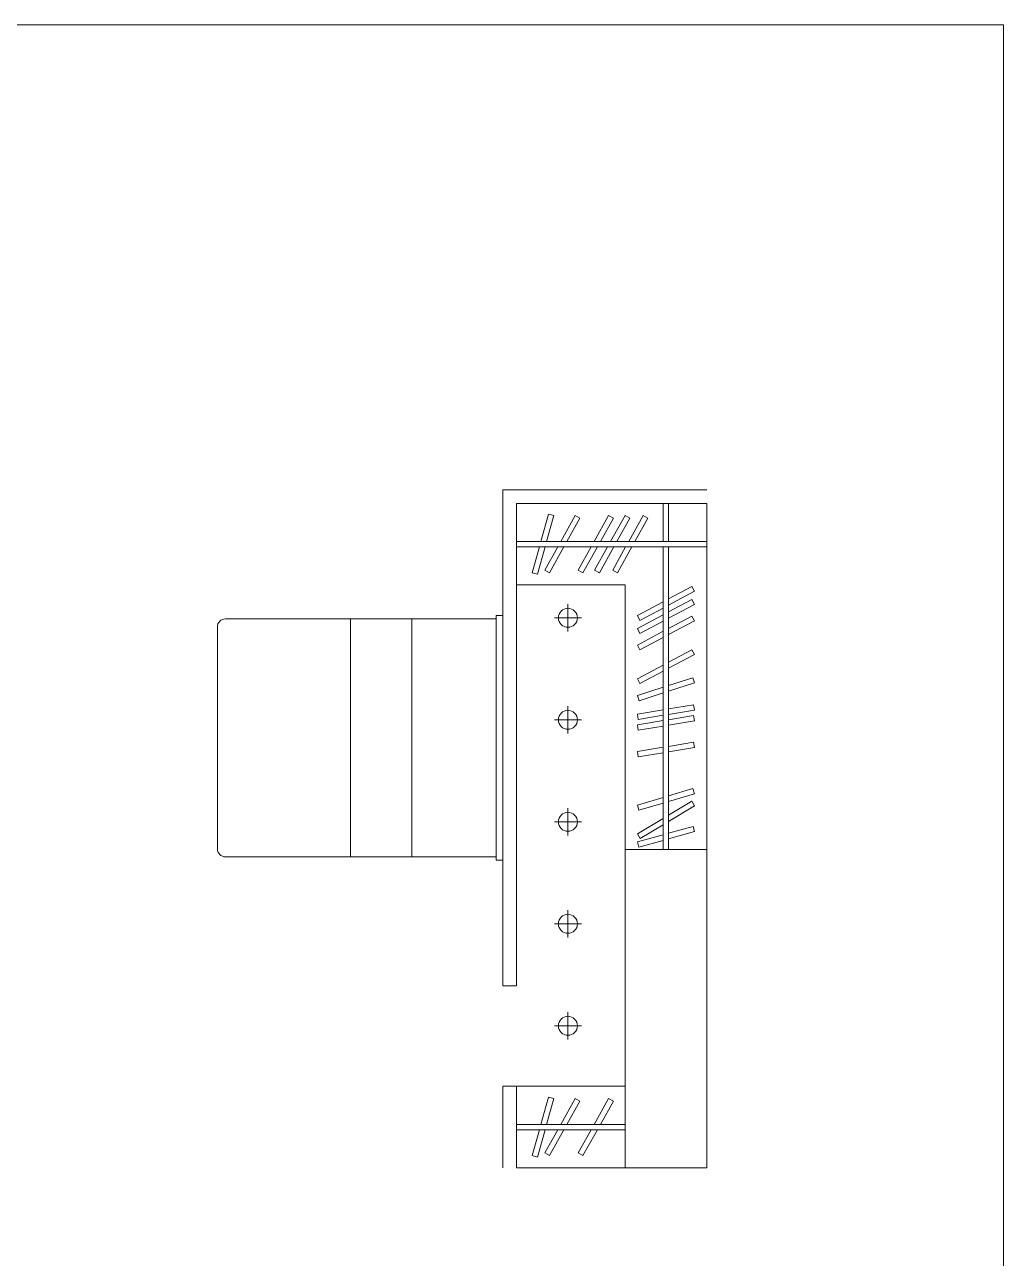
# Model space of a CAD drawing. Header units: millimetres. Extents: x 19901 to 56688, y 13732 to 29551.
# Drawn here: x 27532 to 28252, y 19992 to 20900 of the extents above; entities that cross this region are included whole.
import ezdxf

# ---------------------------------------------------------------- set-up
doc = ezdxf.new("R2010")
doc.units = ezdxf.units.MM
for name, color, linetype, lineweight in [('A-FURN', 9, 'Continuous', 13), ('Arredi', 175, 'Continuous', 13), ('PROIEZIONI_finissime_fine lines', 251, 'Continuous', 5), ('Wall', 7, 'Continuous', 20)]:
    doc.layers.add(name, color=color, linetype=linetype, lineweight=lineweight)

msp = doc.modelspace()

# ---------------------------------------------------------------- linework, layer by layer
at = {"layer": 'A-FURN'}
msp.add_lwpolyline([(23218.02, 20899.51), (28252.09, 20899.51), (28252.09, 19547.87), (23218.02, 19547.87)], close=True, dxfattribs=at)
at = {"layer": 'Arredi'}
for p, q in [((27893.87, 20487.47), (27893.87, 20547.47)), ((27893.87, 20547.47), (28033.87, 20547.47)), ((28033.87, 20058.86), (28033.87, 20547.47)), ((28001.87, 20293.03), (28001.87, 20515.47)), ((28001.87, 20515.47), (28005.87, 20515.47)), ((28005.87, 20515.47), (28005.87, 20293.03)), ((27973.87, 20487.47), (27893.87, 20487.47)), ((27973.87, 20058.86), (27973.87, 20487.47)), ((27771.87, 20287.56), (27771.87, 20462.56)), ((27816.87, 20287.56), (27816.87, 20462.56)), ((28033.87, 20293.03), (27973.87, 20293.03)), ((27893.87, 20058.86), (27893.87, 20118.86)), ((27893.87, 20118.86), (27973.87, 20118.86)), ((28033.87, 20058.86), (27893.87, 20058.86))]:
    msp.add_line(p, q, dxfattribs=at)
for points in [[(27911.92, 20519.47), (27917.52, 20539.55), (27921.37, 20538.47), (27916.07, 20519.47)], [(27931.07, 20519.47), (27940.6, 20536.52), (27937.11, 20538.47), (27926.49, 20519.47)], [(27955.65, 20519.47), (27965.19, 20536.52), (27961.69, 20538.47), (27951.07, 20519.47)], [(27967.74, 20519.47), (27977.27, 20536.52), (27973.78, 20538.47), (27963.16, 20519.47)], [(27981.07, 20519.47), (27990.6, 20536.52), (27987.11, 20538.47), (27976.49, 20519.47)], [(27893.87, 20519.47), (28033.87, 20519.47), (28033.87, 20515.47), (27893.87, 20515.47)], [(27914.95, 20515.47), (27909.35, 20495.4), (27905.49, 20496.47), (27910.8, 20515.47)], [(27924.25, 20515.47), (27914.72, 20498.42), (27918.21, 20496.47), (27928.83, 20515.47)], [(27948.84, 20515.47), (27939.3, 20498.42), (27942.8, 20496.47), (27953.42, 20515.47)], [(27960.92, 20515.47), (27951.39, 20498.42), (27954.88, 20496.47), (27965.5, 20515.47)], [(27974.25, 20515.47), (27964.72, 20498.42), (27968.21, 20496.47), (27978.84, 20515.47)], [(28005.87, 20477.22), (28022.98, 20486.35), (28024.87, 20482.82), (28005.87, 20472.69)], [(28005.87, 20467.63), (28022.98, 20476.76), (28024.87, 20473.23), (28005.87, 20463.09)], [(28001.87, 20470.55), (27984.75, 20461.42), (27982.87, 20464.95), (28001.87, 20475.09)], [(28001.87, 20460.96), (27984.75, 20451.83), (27982.87, 20455.36), (28001.87, 20465.49)], [(28005.87, 20455.53), (28022.98, 20464.66), (28024.87, 20461.13), (28005.87, 20451)], [(28001.87, 20448.87), (27984.75, 20439.74), (27982.87, 20443.27), (28001.87, 20453.4)], [(28005.87, 20430.72), (28022.99, 20439.82), (28024.87, 20436.29), (28005.87, 20426.19)], [(28001.87, 20424.07), (27984.74, 20414.97), (27982.87, 20418.5), (28001.87, 20428.6)], [(28001.87, 20408.12), (27984.09, 20402.41), (27982.87, 20406.21), (28001.87, 20412.32)], [(28005.87, 20413.6), (28023.64, 20419.31), (28024.87, 20415.51), (28005.87, 20409.4)], [(28001.87, 20391.64), (27983.51, 20388.64), (27982.87, 20392.59), (28001.87, 20395.7)], [(28005.87, 20396.35), (28024.22, 20399.36), (28024.87, 20395.41), (28005.87, 20392.3)], [(28001.87, 20383.72), (27983.51, 20380.72), (27982.87, 20384.66), (28001.87, 20387.77)], [(28005.87, 20388.43), (28024.22, 20391.43), (28024.87, 20387.49), (28005.87, 20384.37)], [(28001.87, 20364.12), (27983.51, 20361.11), (27982.87, 20365.06), (28001.87, 20368.17)], [(28005.87, 20368.83), (28024.22, 20371.83), (28024.87, 20367.88), (28005.87, 20364.77)], [(28001.87, 20327.12), (27984.01, 20321.8), (27982.87, 20325.63), (28001.87, 20331.29)], [(28005.87, 20332.48), (28023.73, 20337.8), (28024.87, 20333.97), (28005.87, 20328.31)], [(28005.87, 20318.27), (28022.81, 20328.41), (28024.87, 20324.98), (28005.87, 20313.61)], [(28001.87, 20311.21), (27984.92, 20301.07), (27982.87, 20304.5), (28001.87, 20315.87)], [(28001.87, 20299.68), (27983.94, 20294.69), (27982.87, 20298.54), (28001.87, 20303.83)], [(28005.87, 20304.95), (28023.79, 20309.94), (28024.87, 20306.09), (28005.87, 20300.79)], [(27911.92, 20090.86), (27917.52, 20110.93), (27921.37, 20109.86), (27916.07, 20090.86)], [(27931.07, 20090.86), (27940.6, 20107.91), (27937.11, 20109.86), (27926.49, 20090.86)], [(27955.65, 20090.86), (27965.19, 20107.91), (27961.69, 20109.86), (27951.07, 20090.86)], [(27893.87, 20090.86), (27973.87, 20090.86)], [(27973.87, 20086.86), (27893.87, 20086.86)], [(27914.95, 20086.86), (27909.35, 20066.78), (27905.49, 20067.86), (27910.8, 20086.86)], [(27924.25, 20086.86), (27914.72, 20069.81), (27918.21, 20067.86), (27928.83, 20086.86)], [(27948.84, 20086.86), (27939.3, 20069.81), (27942.8, 20067.86), (27953.42, 20086.86)]]:
    msp.add_lwpolyline(points, dxfattribs=at)
for points in [[(28005.87, 20547.47), (28005.87, 20519.47), (28001.87, 20519.47), (28001.87, 20547.47)], [(27878.87, 20285.06), (27883.87, 20285.06), (27883.87, 20465.06), (27878.87, 20465.06)]]:
    msp.add_lwpolyline(points, close=True, dxfattribs=at)
msp.add_lwpolyline([(27878.87, 20462.56), (27679.87, 20462.56, 0.414214), (27673.87, 20456.56), (27673.87, 20293.56, 0.414214), (27679.87, 20287.56), (27878.87, 20287.56)], format="xyb", close=True, dxfattribs=at)
for centre in [(27931.78, 20463.34), (27931.78, 20388.34), (27931.78, 20313.34), (27931.78, 20238.34), (27931.78, 20163.34)]:
    msp.add_circle(centre, 7, dxfattribs=at)
at = {"layer": 'PROIEZIONI_finissime_fine lines'}
for p, q in [((27931.78, 20473.34), (27931.78, 20453.34)), ((27921.78, 20463.34), (27941.78, 20463.34)), ((27931.78, 20398.34), (27931.78, 20378.34)), ((27921.78, 20388.34), (27941.78, 20388.34)), ((27931.78, 20323.34), (27931.78, 20303.34)), ((27921.78, 20313.34), (27941.78, 20313.34)), ((27931.78, 20248.34), (27931.78, 20228.34)), ((27921.78, 20238.34), (27941.78, 20238.34)), ((27931.78, 20173.34), (27931.78, 20153.34)), ((27921.78, 20163.34), (27941.78, 20163.34))]:
    msp.add_line(p, q, dxfattribs=at)
at = {"layer": 'Wall'}
for p, q in [((28033.87, 20557.47), (27883.87, 20557.47)), ((27883.87, 20557.47), (27883.87, 20192.65)), ((28033.87, 20547.47), (27893.87, 20547.47)), ((27893.87, 20547.47), (27893.87, 20192.65)), ((27893.87, 20192.65), (27883.87, 20192.65)), ((27883.87, 20118.86), (27883.87, 20058.86)), ((27893.87, 20118.86), (27883.87, 20118.86)), ((27893.87, 20118.86), (27893.87, 20058.86))]:
    msp.add_line(p, q, dxfattribs=at)

doc.saveas('drawing.dxf')
